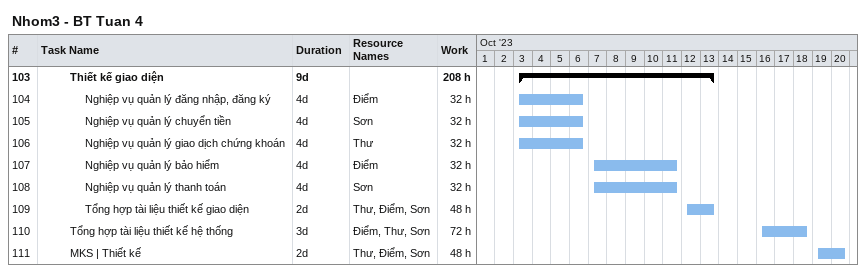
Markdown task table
Nhom3 - BT Tuan 4

| ID | Level | Task | Duration | Start | Finish | Resources | Work (h) |
|---|---|---|---|---|---|---|---|
| 103 | 3 | **Thiết kế giao diện** | 9d | 2023-10-03 | 2023-10-13 |  | 208 |
| 104 | 4 | Nghiệp vụ quản lý đăng nhập, đăng ký | 4d | 2023-10-03 | 2023-10-06 | Điểm | 32 |
| 105 | 4 | Nghiệp vụ quản lý chuyển tiền | 4d | 2023-10-03 | 2023-10-06 | Sơn | 32 |
| 106 | 4 | Nghiệp vụ quản lý giao dịch chứng khoán | 4d | 2023-10-03 | 2023-10-06 | Thư | 32 |
| 107 | 4 | Nghiệp vụ quản lý bảo hiểm | 4d | 2023-10-07 | 2023-10-11 | Điểm | 32 |
| 108 | 4 | Nghiệp vụ quản lý thanh toán | 4d | 2023-10-07 | 2023-10-11 | Sơn | 32 |
| 109 | 4 | Tổng hợp tài liệu thiết kế giao diện | 2d | 2023-10-12 | 2023-10-13 | Thư, Điểm, Sơn | 48 |
| 110 | 3 | Tổng hợp tài liệu thiết kế hệ thống | 3d | 2023-10-16 | 2023-10-18 | Điểm, Thư, Sơn | 72 |
| 111 | 3 | MKS \| Thiết kế | 2d | 2023-10-19 | 2023-10-20 | Thư, Điểm, Sơn | 48 |
